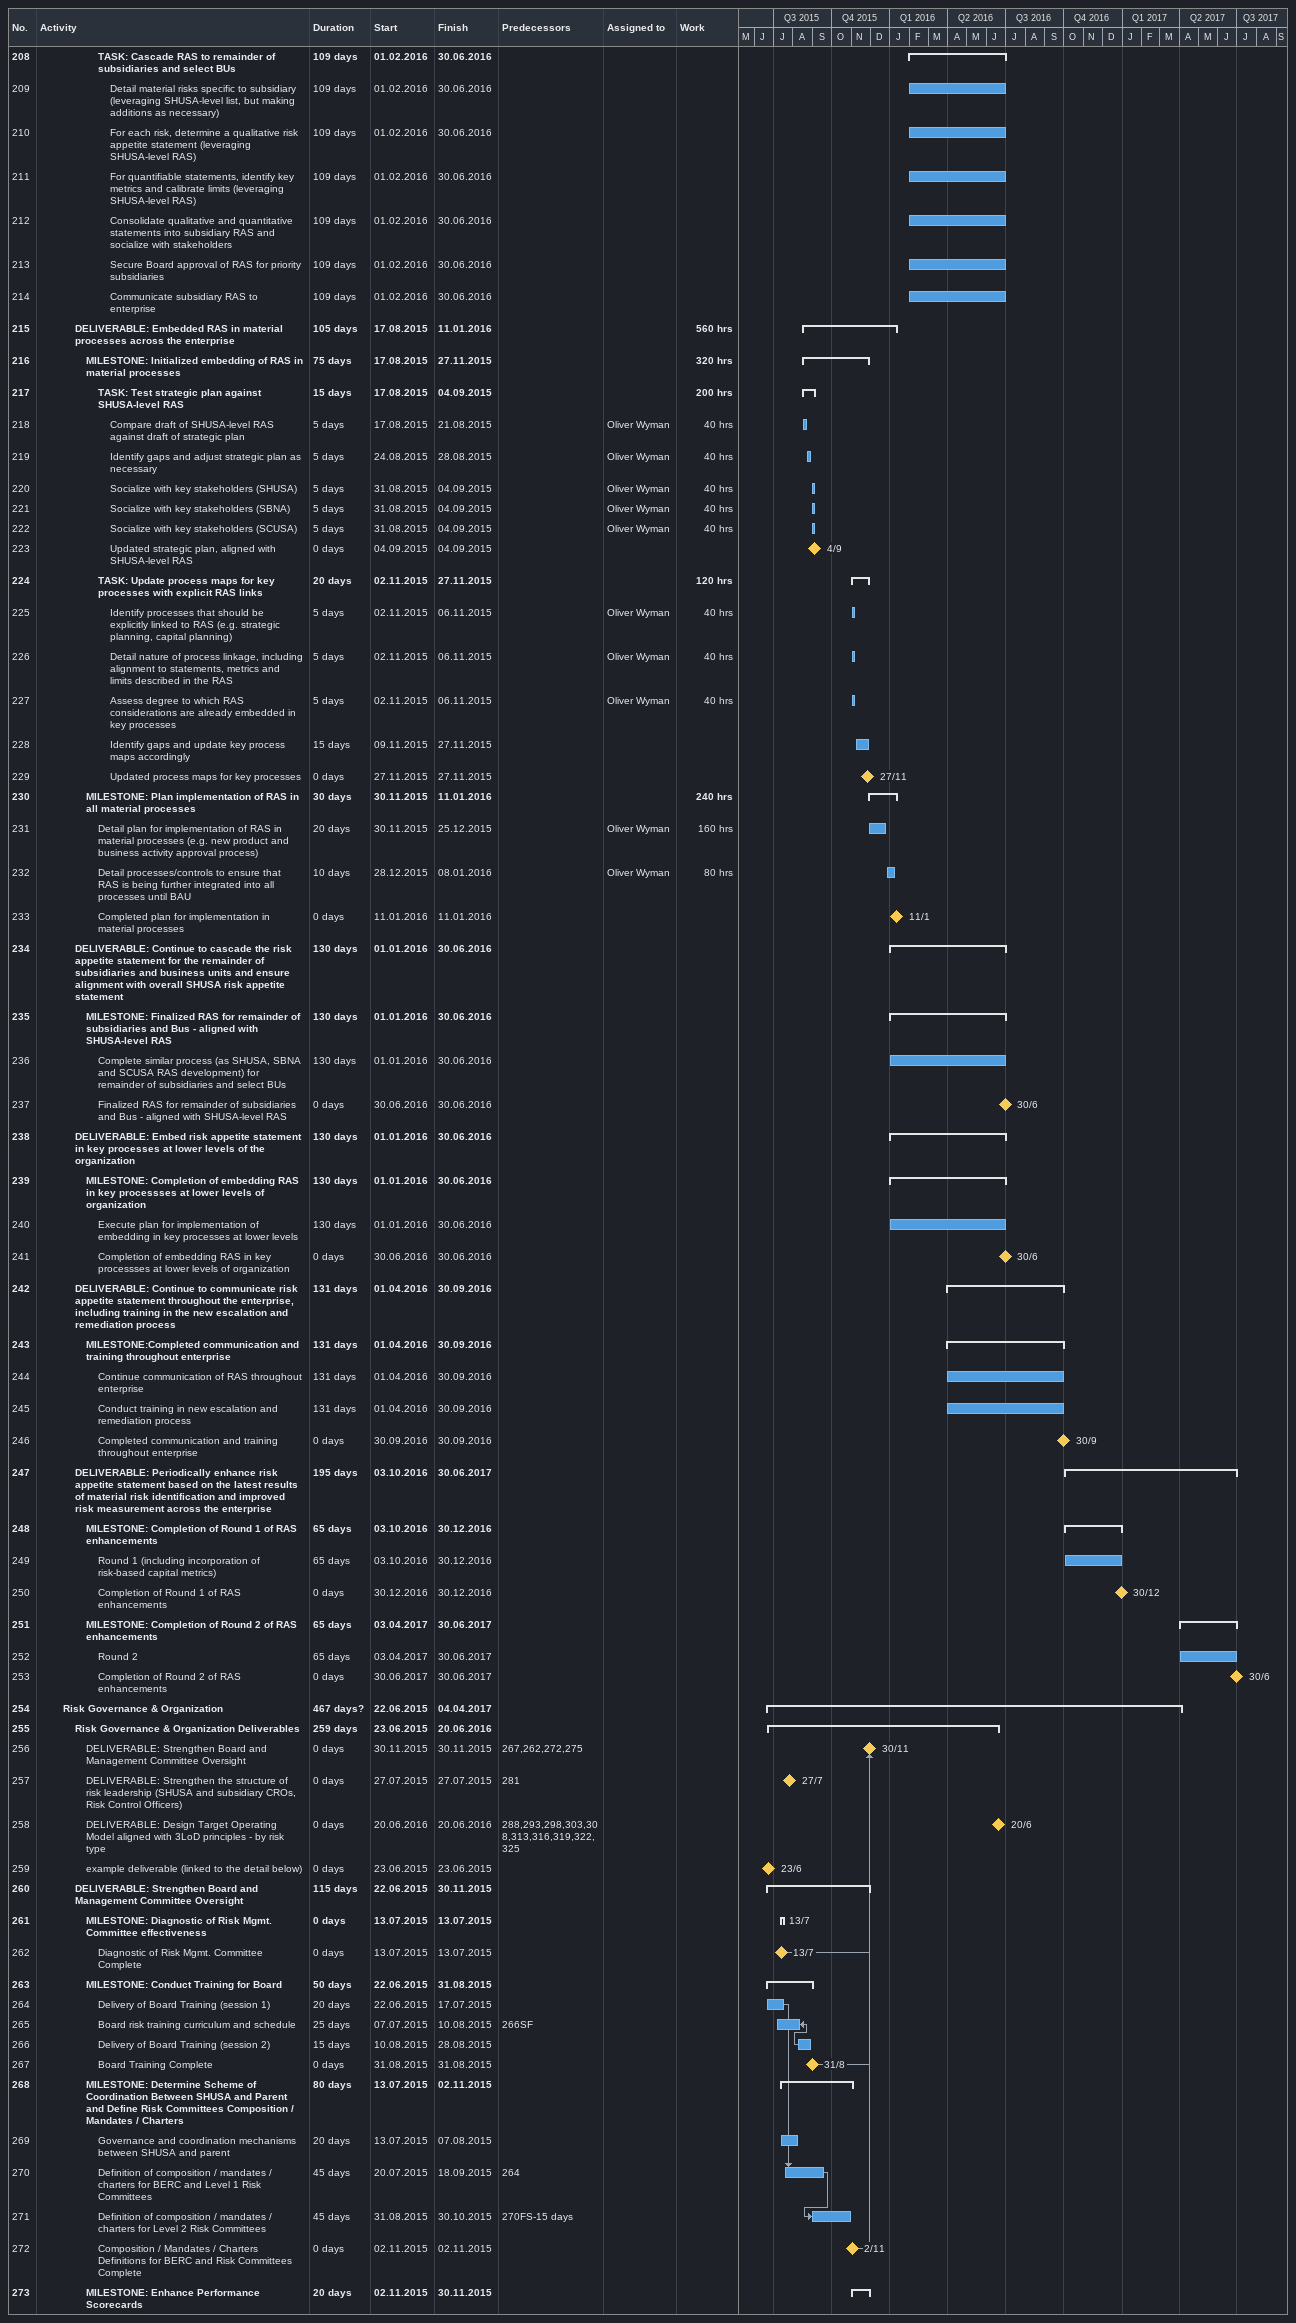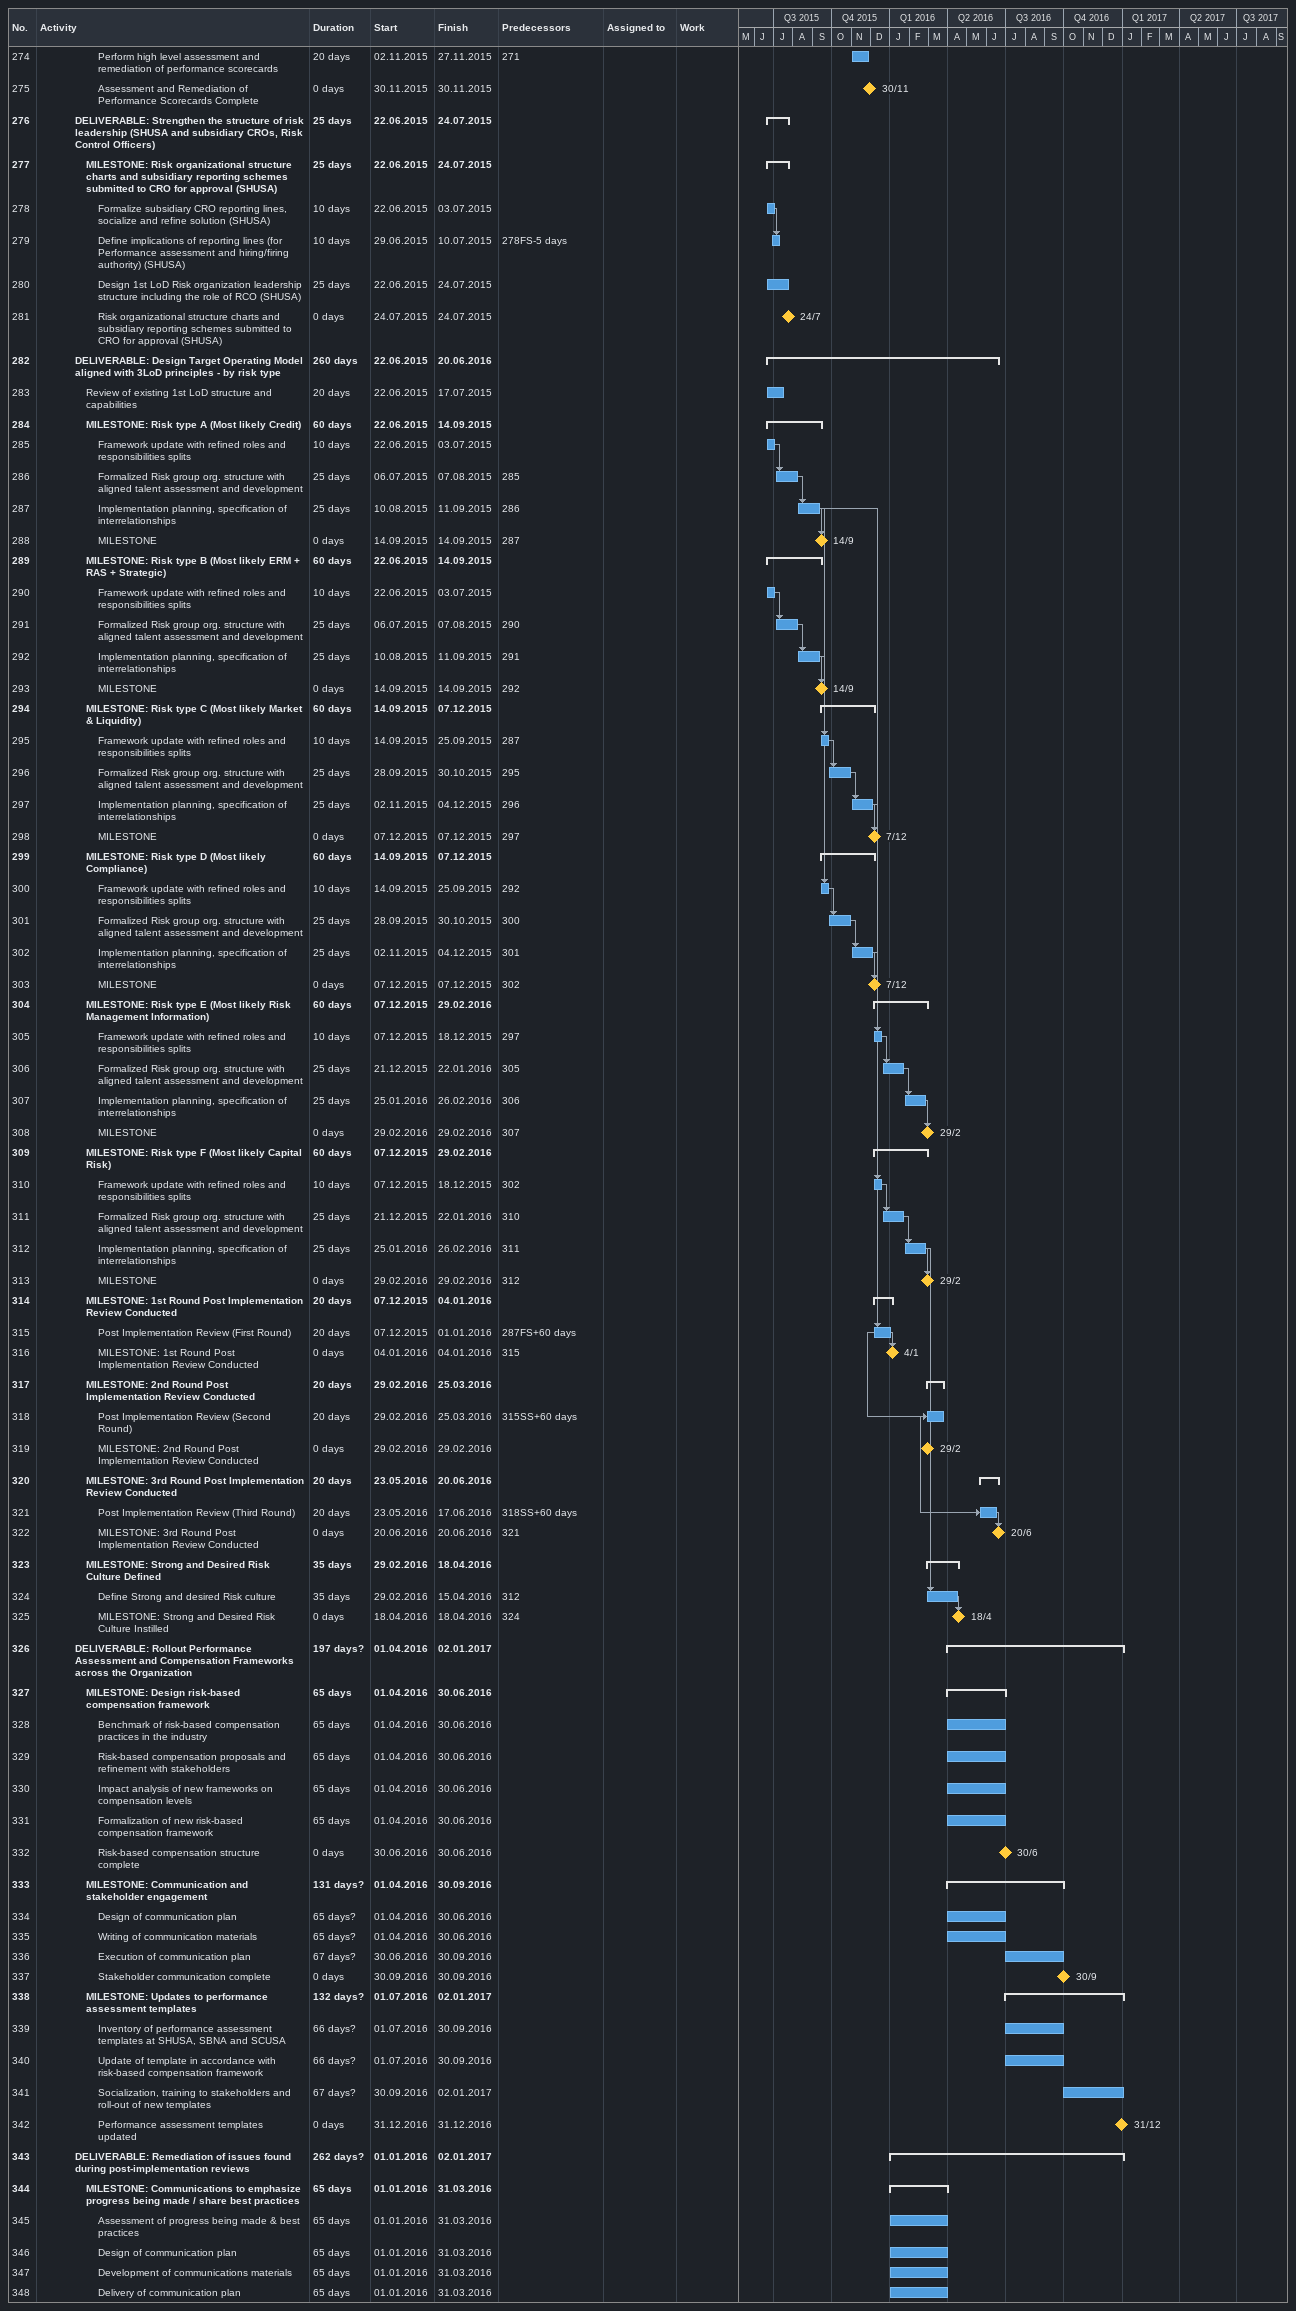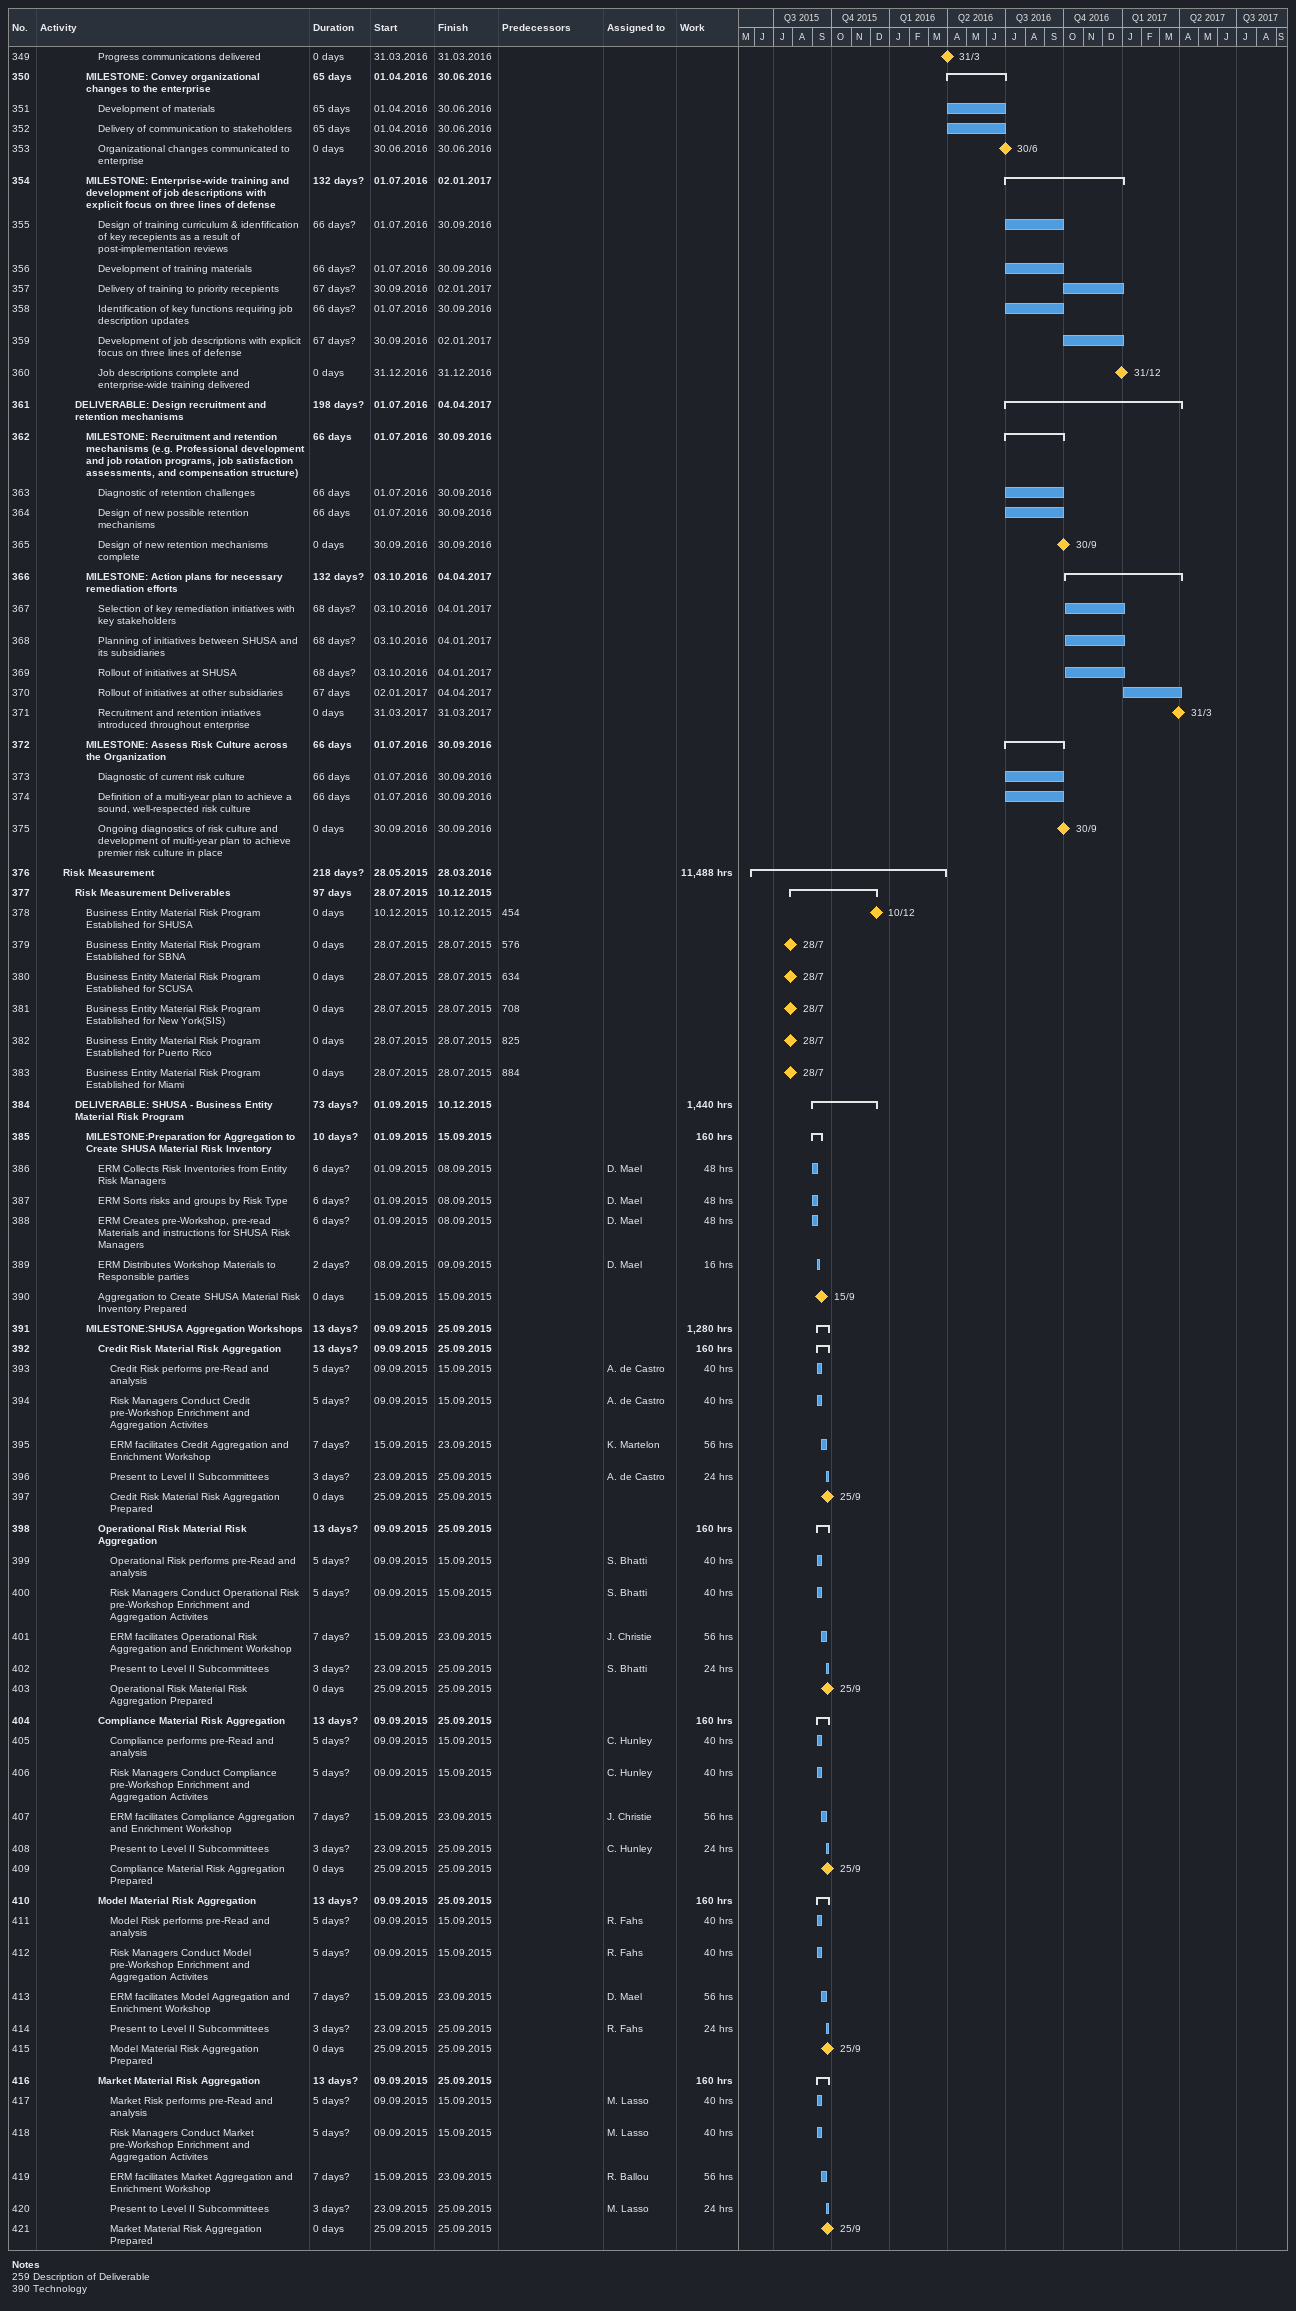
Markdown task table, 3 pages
| ID | Level | Task | Duration | Start | Finish | Predecessors | Resources | Work (h) |
|---|---|---|---|---|---|---|---|---|
| 208 | 6 | **TASK: Cascade RAS to remainder of subsidiaries and select BUs** | 109d | 2016-02-01 | 2016-06-30 |  |  |  |
| 209 | 7 | Detail material risks specific to subsidiary (leveraging SHUSA-level list, but making additions as necessary) | 109d | 2016-02-01 | 2016-06-30 |  |  |  |
| 210 | 7 | For each risk, determine a qualitative risk appetite statement (leveraging SHUSA-level RAS) | 109d | 2016-02-01 | 2016-06-30 |  |  |  |
| 211 | 7 | For quantifiable statements, identify key metrics and calibrate limits (leveraging SHUSA-level RAS) | 109d | 2016-02-01 | 2016-06-30 |  |  |  |
| 212 | 7 | Consolidate qualitative and quantitative statements into subsidiary RAS and socialize with stakeholders | 109d | 2016-02-01 | 2016-06-30 |  |  |  |
| 213 | 7 | Secure Board approval of RAS for priority subsidiaries | 109d | 2016-02-01 | 2016-06-30 |  |  |  |
| 214 | 7 | Communicate subsidiary RAS to enterprise | 109d | 2016-02-01 | 2016-06-30 |  |  |  |
| 215 | 4 | **DELIVERABLE: Embedded RAS in material processes across the enterprise** | 105d | 2015-08-17 | 2016-01-11 |  |  | 560 |
| 216 | 5 | **MILESTONE: Initialized embedding of RAS in material processes** | 75d | 2015-08-17 | 2015-11-27 |  |  | 320 |
| 217 | 6 | **TASK: Test strategic plan against SHUSA-level RAS** | 15d | 2015-08-17 | 2015-09-04 |  |  | 200 |
| 218 | 7 | Compare draft of SHUSA-level RAS against draft of strategic plan | 5d | 2015-08-17 | 2015-08-21 |  | Oliver Wyman | 40 |
| 219 | 7 | Identify gaps and adjust strategic plan as necessary | 5d | 2015-08-24 | 2015-08-28 |  | Oliver Wyman | 40 |
| 220 | 7 | Socialize with key stakeholders (SHUSA) | 5d | 2015-08-31 | 2015-09-04 |  | Oliver Wyman | 40 |
| 221 | 7 | Socialize with key stakeholders (SBNA) | 5d | 2015-08-31 | 2015-09-04 |  | Oliver Wyman | 40 |
| 222 | 7 | Socialize with key stakeholders (SCUSA) | 5d | 2015-08-31 | 2015-09-04 |  | Oliver Wyman | 40 |
| 223 | 7 | Updated strategic plan, aligned with SHUSA-level RAS | 0d | 2015-09-04 | 2015-09-04 |  |  |  |
| 224 | 6 | **TASK: Update process maps for key processes with explicit RAS links** | 20d | 2015-11-02 | 2015-11-27 |  |  | 120 |
| 225 | 7 | Identify processes that should be explicitly linked to RAS (e.g. strategic planning, capital planning) | 5d | 2015-11-02 | 2015-11-06 |  | Oliver Wyman | 40 |
| 226 | 7 | Detail nature of process linkage, including alignment to statements, metrics and limits described in the RAS | 5d | 2015-11-02 | 2015-11-06 |  | Oliver Wyman | 40 |
| 227 | 7 | Assess degree to which RAS considerations are already embedded in key processes | 5d | 2015-11-02 | 2015-11-06 |  | Oliver Wyman | 40 |
| 228 | 7 | Identify gaps and update key process maps accordingly | 15d | 2015-11-09 | 2015-11-27 |  |  |  |
| 229 | 7 | Updated process maps for key processes | 0d | 2015-11-27 | 2015-11-27 |  |  |  |
| 230 | 5 | **MILESTONE: Plan implementation of RAS in all material processes** | 30d | 2015-11-30 | 2016-01-11 |  |  | 240 |
| 231 | 6 | Detail plan for implementation of RAS in material processes (e.g. new product and business activity approval process) | 20d | 2015-11-30 | 2015-12-25 |  | Oliver Wyman | 160 |
| 232 | 6 | Detail processes/controls to ensure that RAS is being further integrated into all processes until BAU | 10d | 2015-12-28 | 2016-01-08 |  | Oliver Wyman | 80 |
| 233 | 6 | Completed plan for implementation in material processes | 0d | 2016-01-11 | 2016-01-11 |  |  |  |
| 234 | 4 | **DELIVERABLE: Continue to cascade the risk appetite statement for the remainder of subsidiaries and business units and ensure alignment with overall SHUSA risk appetite statement** | 130d | 2016-01-01 | 2016-06-30 |  |  |  |
| 235 | 5 | **MILESTONE: Finalized RAS for remainder of subsidiaries and Bus - aligned with SHUSA-level RAS** | 130d | 2016-01-01 | 2016-06-30 |  |  |  |
| 236 | 6 | Complete similar process (as SHUSA, SBNA and SCUSA RAS development) for remainder of subsidiaries and select BUs | 130d | 2016-01-01 | 2016-06-30 |  |  |  |
| 237 | 6 | Finalized RAS for remainder of subsidiaries and Bus - aligned with SHUSA-level RAS | 0d | 2016-06-30 | 2016-06-30 |  |  |  |
| 238 | 4 | **DELIVERABLE: Embed risk appetite statement in key processes at lower levels of the organization** | 130d | 2016-01-01 | 2016-06-30 |  |  |  |
| 239 | 5 | **MILESTONE: Completion of embedding RAS in key processses at lower levels of organization** | 130d | 2016-01-01 | 2016-06-30 |  |  |  |
| 240 | 6 | Execute plan for implementation of embedding in key processes at lower levels | 130d | 2016-01-01 | 2016-06-30 |  |  |  |
| 241 | 6 | Completion of embedding RAS in key processses at lower levels of organization | 0d | 2016-06-30 | 2016-06-30 |  |  |  |
| 242 | 4 | **DELIVERABLE: Continue to communicate risk appetite statement throughout the enterprise, including training in the new escalation and remediation process** | 131d | 2016-04-01 | 2016-09-30 |  |  |  |
| 243 | 5 | **MILESTONE:Completed communication and training throughout enterprise** | 131d | 2016-04-01 | 2016-09-30 |  |  |  |
| 244 | 6 | Continue communication of RAS throughout enterprise | 131d | 2016-04-01 | 2016-09-30 |  |  |  |
| 245 | 6 | Conduct training in new escalation and remediation process | 131d | 2016-04-01 | 2016-09-30 |  |  |  |
| 246 | 6 | Completed communication and training throughout enterprise | 0d | 2016-09-30 | 2016-09-30 |  |  |  |
| 247 | 4 | **DELIVERABLE: Periodically enhance risk appetite statement based on the latest results of material risk identification and improved risk measurement across the enterprise** | 195d | 2016-10-03 | 2017-06-30 |  |  |  |
| 248 | 5 | **MILESTONE: Completion of Round 1 of RAS enhancements** | 65d | 2016-10-03 | 2016-12-30 |  |  |  |
| 249 | 6 | Round 1 (including incorporation of risk-based capital metrics) | 65d | 2016-10-03 | 2016-12-30 |  |  |  |
| 250 | 6 | Completion of Round 1 of RAS enhancements | 0d | 2016-12-30 | 2016-12-30 |  |  |  |
| 251 | 5 | **MILESTONE: Completion of Round 2 of RAS enhancements** | 65d | 2017-04-03 | 2017-06-30 |  |  |  |
| 252 | 6 | Round 2 | 65d | 2017-04-03 | 2017-06-30 |  |  |  |
| 253 | 6 | Completion of Round 2 of RAS enhancements | 0d | 2017-06-30 | 2017-06-30 |  |  |  |
| 254 | 3 | **Risk Governance & Organization** | 467d? | 2015-06-22 | 2017-04-04 |  |  |  |
| 255 | 4 | **Risk Governance & Organization Deliverables** | 259d | 2015-06-23 | 2016-06-20 |  |  |  |
| 256 | 5 | DELIVERABLE: Strengthen Board and Management Committee Oversight | 0d | 2015-11-30 | 2015-11-30 | 267, 262, 272, 275 |  |  |
| 257 | 5 | DELIVERABLE: Strengthen the structure of risk leadership (SHUSA and subsidiary CROs, Risk Control Officers) | 0d | 2015-07-27 | 2015-07-27 | 281 |  |  |
| 258 | 5 | DELIVERABLE: Design Target Operating Model aligned with 3LoD principles - by risk type | 0d | 2016-06-20 | 2016-06-20 | 288, 293, 298, 303, 308, 313, 316, 319, 322, 325 |  |  |
| 259 | 5 | example deliverable (linked to the detail below) | 0d | 2015-06-23 | 2015-06-23 |  |  |  |
| 260 | 4 | **DELIVERABLE: Strengthen Board and Management Committee Oversight** | 115d | 2015-06-22 | 2015-11-30 |  |  |  |
| 261 | 5 | **MILESTONE: Diagnostic of Risk Mgmt. Committee effectiveness** | 0d | 2015-07-13 | 2015-07-13 |  |  |  |
| 262 | 6 | Diagnostic of Risk Mgmt. Committee Complete | 0d | 2015-07-13 | 2015-07-13 |  |  |  |
| 263 | 5 | **MILESTONE: Conduct Training for Board** | 50d | 2015-06-22 | 2015-08-31 |  |  |  |
| 264 | 6 | Delivery of Board Training (session 1) | 20d | 2015-06-22 | 2015-07-17 |  |  |  |
| 265 | 6 | Board risk training curriculum and schedule | 25d | 2015-07-07 | 2015-08-10 | 266SF |  |  |
| 266 | 6 | Delivery of Board Training (session 2) | 15d | 2015-08-10 | 2015-08-28 |  |  |  |
| 267 | 6 | Board Training Complete | 0d | 2015-08-31 | 2015-08-31 |  |  |  |
| 268 | 5 | **MILESTONE: Determine Scheme of Coordination Between SHUSA and Parent and Define Risk Committees Composition / Mandates / Charters** | 80d | 2015-07-13 | 2015-11-02 |  |  |  |
| 269 | 6 | Governance and coordination mechanisms between SHUSA and parent | 20d | 2015-07-13 | 2015-08-07 |  |  |  |
| 270 | 6 | Definition of composition / mandates / charters for BERC and Level 1 Risk Committees | 45d | 2015-07-20 | 2015-09-18 | 264 |  |  |
| 271 | 6 | Definition of composition / mandates / charters for Level 2 Risk Committees | 45d | 2015-08-31 | 2015-10-30 | 270FS-15d |  |  |
| 272 | 6 | Composition / Mandates / Charters Definitions for BERC and Risk Committees Complete | 0d | 2015-11-02 | 2015-11-02 |  |  |  |
| 273 | 5 | **MILESTONE: Enhance Performance Scorecards** | 20d | 2015-11-02 | 2015-11-30 |  |  |  |
| 274 | 6 | Perform high level assessment and remediation of performance scorecards | 20d | 2015-11-02 | 2015-11-27 | 271 |  |  |
| 275 | 6 | Assessment and Remediation of Performance Scorecards Complete | 0d | 2015-11-30 | 2015-11-30 |  |  |  |
| 276 | 4 | **DELIVERABLE: Strengthen the structure of risk leadership (SHUSA and subsidiary CROs, Risk Control Officers)** | 25d | 2015-06-22 | 2015-07-24 |  |  |  |
| 277 | 5 | **MILESTONE: Risk organizational structure charts and subsidiary reporting schemes submitted to CRO for approval (SHUSA)** | 25d | 2015-06-22 | 2015-07-24 |  |  |  |
| 278 | 6 | Formalize subsidiary CRO reporting lines, socialize and refine solution (SHUSA) | 10d | 2015-06-22 | 2015-07-03 |  |  |  |
| 279 | 6 | Define implications of reporting lines (for Performance assessment and hiring/firing authority) (SHUSA) | 10d | 2015-06-29 | 2015-07-10 | 278FS-5d |  |  |
| 280 | 6 | Design 1st LoD Risk organization leadership structure including the role of RCO (SHUSA) | 25d | 2015-06-22 | 2015-07-24 |  |  |  |
| 281 | 6 | Risk organizational structure charts and subsidiary reporting schemes submitted to CRO for approval (SHUSA) | 0d | 2015-07-24 | 2015-07-24 |  |  |  |
| 282 | 4 | **DELIVERABLE: Design Target Operating Model aligned with 3LoD principles - by risk type** | 260d | 2015-06-22 | 2016-06-20 |  |  |  |
| 283 | 5 | Review of existing 1st LoD structure and capabilities | 20d | 2015-06-22 | 2015-07-17 |  |  |  |
| 284 | 5 | **MILESTONE: Risk type A (Most likely Credit)** | 60d | 2015-06-22 | 2015-09-14 |  |  |  |
| 285 | 6 | Framework update with refined roles and responsibilities splits | 10d | 2015-06-22 | 2015-07-03 |  |  |  |
| 286 | 6 | Formalized Risk group org. structure with aligned talent assessment and development | 25d | 2015-07-06 | 2015-08-07 | 285 |  |  |
| 287 | 6 | Implementation planning, specification of interrelationships | 25d | 2015-08-10 | 2015-09-11 | 286 |  |  |
| 288 | 6 | MILESTONE | 0d | 2015-09-14 | 2015-09-14 | 287 |  |  |
| 289 | 5 | **MILESTONE: Risk type B (Most likely ERM + RAS + Strategic)** | 60d | 2015-06-22 | 2015-09-14 |  |  |  |
| 290 | 6 | Framework update with refined roles and responsibilities splits | 10d | 2015-06-22 | 2015-07-03 |  |  |  |
| 291 | 6 | Formalized Risk group org. structure with aligned talent assessment and development | 25d | 2015-07-06 | 2015-08-07 | 290 |  |  |
| 292 | 6 | Implementation planning, specification of interrelationships | 25d | 2015-08-10 | 2015-09-11 | 291 |  |  |
| 293 | 6 | MILESTONE | 0d | 2015-09-14 | 2015-09-14 | 292 |  |  |
| 294 | 5 | **MILESTONE: Risk type C (Most likely Market & Liquidity)** | 60d | 2015-09-14 | 2015-12-07 |  |  |  |
| 295 | 6 | Framework update with refined roles and responsibilities splits | 10d | 2015-09-14 | 2015-09-25 | 287 |  |  |
| 296 | 6 | Formalized Risk group org. structure with aligned talent assessment and development | 25d | 2015-09-28 | 2015-10-30 | 295 |  |  |
| 297 | 6 | Implementation planning, specification of interrelationships | 25d | 2015-11-02 | 2015-12-04 | 296 |  |  |
| 298 | 6 | MILESTONE | 0d | 2015-12-07 | 2015-12-07 | 297 |  |  |
| 299 | 5 | **MILESTONE: Risk type D (Most likely Compliance)** | 60d | 2015-09-14 | 2015-12-07 |  |  |  |
| 300 | 6 | Framework update with refined roles and responsibilities splits | 10d | 2015-09-14 | 2015-09-25 | 292 |  |  |
| 301 | 6 | Formalized Risk group org. structure with aligned talent assessment and development | 25d | 2015-09-28 | 2015-10-30 | 300 |  |  |
| 302 | 6 | Implementation planning, specification of interrelationships | 25d | 2015-11-02 | 2015-12-04 | 301 |  |  |
| 303 | 6 | MILESTONE | 0d | 2015-12-07 | 2015-12-07 | 302 |  |  |
| 304 | 5 | **MILESTONE: Risk type E (Most likely Risk Management Information)** | 60d | 2015-12-07 | 2016-02-29 |  |  |  |
| 305 | 6 | Framework update with refined roles and responsibilities splits | 10d | 2015-12-07 | 2015-12-18 | 297 |  |  |
| 306 | 6 | Formalized Risk group org. structure with aligned talent assessment and development | 25d | 2015-12-21 | 2016-01-22 | 305 |  |  |
| 307 | 6 | Implementation planning, specification of interrelationships | 25d | 2016-01-25 | 2016-02-26 | 306 |  |  |
| 308 | 6 | MILESTONE | 0d | 2016-02-29 | 2016-02-29 | 307 |  |  |
| 309 | 5 | **MILESTONE: Risk type F (Most likely Capital Risk)** | 60d | 2015-12-07 | 2016-02-29 |  |  |  |
| 310 | 6 | Framework update with refined roles and responsibilities splits | 10d | 2015-12-07 | 2015-12-18 | 302 |  |  |
| 311 | 6 | Formalized Risk group org. structure with aligned talent assessment and development | 25d | 2015-12-21 | 2016-01-22 | 310 |  |  |
| 312 | 6 | Implementation planning, specification of interrelationships | 25d | 2016-01-25 | 2016-02-26 | 311 |  |  |
| 313 | 6 | MILESTONE | 0d | 2016-02-29 | 2016-02-29 | 312 |  |  |
| 314 | 5 | **MILESTONE: 1st Round Post Implementation Review Conducted** | 20d | 2015-12-07 | 2016-01-04 |  |  |  |
| 315 | 6 | Post Implementation Review (First Round) | 20d | 2015-12-07 | 2016-01-01 | 287FS+60d |  |  |
| 316 | 6 | MILESTONE: 1st Round Post Implementation Review Conducted | 0d | 2016-01-04 | 2016-01-04 | 315 |  |  |
| 317 | 5 | **MILESTONE: 2nd Round Post Implementation Review Conducted** | 20d | 2016-02-29 | 2016-03-25 |  |  |  |
| 318 | 6 | Post Implementation Review (Second Round) | 20d | 2016-02-29 | 2016-03-25 | 315SS+60d |  |  |
| 319 | 6 | MILESTONE: 2nd Round Post Implementation Review Conducted | 0d | 2016-02-29 | 2016-02-29 |  |  |  |
| 320 | 5 | **MILESTONE: 3rd Round Post Implementation Review Conducted** | 20d | 2016-05-23 | 2016-06-20 |  |  |  |
| 321 | 6 | Post Implementation Review (Third Round) | 20d | 2016-05-23 | 2016-06-17 | 318SS+60d |  |  |
| 322 | 6 | MILESTONE: 3rd Round Post Implementation Review Conducted | 0d | 2016-06-20 | 2016-06-20 | 321 |  |  |
| 323 | 5 | **MILESTONE: Strong and Desired Risk Culture Defined** | 35d | 2016-02-29 | 2016-04-18 |  |  |  |
| 324 | 6 | Define Strong and desired Risk culture | 35d | 2016-02-29 | 2016-04-15 | 312 |  |  |
| 325 | 6 | MILESTONE: Strong and Desired Risk Culture Instilled | 0d | 2016-04-18 | 2016-04-18 | 324 |  |  |
| 326 | 4 | **DELIVERABLE: Rollout Performance Assessment and Compensation Frameworks across the Organization** | 197d? | 2016-04-01 | 2017-01-02 |  |  |  |
| 327 | 5 | **MILESTONE: Design risk-based compensation framework** | 65d | 2016-04-01 | 2016-06-30 |  |  |  |
| 328 | 6 | Benchmark of risk-based compensation practices in the industry | 65d | 2016-04-01 | 2016-06-30 |  |  |  |
| 329 | 6 | Risk-based compensation proposals and refinement with stakeholders | 65d | 2016-04-01 | 2016-06-30 |  |  |  |
| 330 | 6 | Impact analysis of new frameworks on compensation levels | 65d | 2016-04-01 | 2016-06-30 |  |  |  |
| 331 | 6 | Formalization of new risk-based compensation framework | 65d | 2016-04-01 | 2016-06-30 |  |  |  |
| 332 | 6 | Risk-based compensation structure complete | 0d | 2016-06-30 | 2016-06-30 |  |  |  |
| 333 | 5 | **MILESTONE: Communication and stakeholder engagement** | 131d? | 2016-04-01 | 2016-09-30 |  |  |  |
| 334 | 6 | Design of communication plan | 65d? | 2016-04-01 | 2016-06-30 |  |  |  |
| 335 | 6 | Writing of communication materials | 65d? | 2016-04-01 | 2016-06-30 |  |  |  |
| 336 | 6 | Execution of communication plan | 67d? | 2016-06-30 | 2016-09-30 |  |  |  |
| 337 | 6 | Stakeholder communication complete | 0d | 2016-09-30 | 2016-09-30 |  |  |  |
| 338 | 5 | **MILESTONE: Updates to performance assessment templates** | 132d? | 2016-07-01 | 2017-01-02 |  |  |  |
| 339 | 6 | Inventory of performance assessment templates at SHUSA, SBNA and SCUSA | 66d? | 2016-07-01 | 2016-09-30 |  |  |  |
| 340 | 6 | Update of template in accordance with risk-based compensation framework | 66d? | 2016-07-01 | 2016-09-30 |  |  |  |
| 341 | 6 | Socialization, training to stakeholders and roll-out of new templates | 67d? | 2016-09-30 | 2017-01-02 |  |  |  |
| 342 | 6 | Performance assessment templates updated | 0d | 2016-12-31 | 2016-12-31 |  |  |  |
| 343 | 4 | **DELIVERABLE: Remediation of issues found during post-implementation reviews** | 262d? | 2016-01-01 | 2017-01-02 |  |  |  |
| 344 | 5 | **MILESTONE: Communications to emphasize progress being made / share best practices** | 65d | 2016-01-01 | 2016-03-31 |  |  |  |
| 345 | 6 | Assessment of progress being made & best practices | 65d | 2016-01-01 | 2016-03-31 |  |  |  |
| 346 | 6 | Design of communication plan | 65d | 2016-01-01 | 2016-03-31 |  |  |  |
| 347 | 6 | Development of communications materials | 65d | 2016-01-01 | 2016-03-31 |  |  |  |
| 348 | 6 | Delivery of communication plan | 65d | 2016-01-01 | 2016-03-31 |  |  |  |
| 349 | 6 | Progress communications delivered | 0d | 2016-03-31 | 2016-03-31 |  |  |  |
| 350 | 5 | **MILESTONE: Convey organizational changes to the enterprise** | 65d | 2016-04-01 | 2016-06-30 |  |  |  |
| 351 | 6 | Development of materials | 65d | 2016-04-01 | 2016-06-30 |  |  |  |
| 352 | 6 | Delivery of communication to stakeholders | 65d | 2016-04-01 | 2016-06-30 |  |  |  |
| 353 | 6 | Organizational changes communicated to enterprise | 0d | 2016-06-30 | 2016-06-30 |  |  |  |
| 354 | 5 | **MILESTONE: Enterprise-wide training and development of job descriptions with explicit focus on three lines of defense** | 132d? | 2016-07-01 | 2017-01-02 |  |  |  |
| 355 | 6 | Design of training curriculum & idenfification of key recepients as a result of post-implementation reviews | 66d? | 2016-07-01 | 2016-09-30 |  |  |  |
| 356 | 6 | Development of training materials | 66d? | 2016-07-01 | 2016-09-30 |  |  |  |
| 357 | 6 | Delivery of training to priority recepients | 67d? | 2016-09-30 | 2017-01-02 |  |  |  |
| 358 | 6 | Identification of key functions requiring job description updates | 66d? | 2016-07-01 | 2016-09-30 |  |  |  |
| 359 | 6 | Development of job descriptions with explicit focus on three lines of defense | 67d? | 2016-09-30 | 2017-01-02 |  |  |  |
| 360 | 6 | Job descriptions complete and enterprise-wide training delivered | 0d | 2016-12-31 | 2016-12-31 |  |  |  |
| 361 | 4 | **DELIVERABLE: Design recruitment and retention mechanisms** | 198d? | 2016-07-01 | 2017-04-04 |  |  |  |
| 362 | 5 | **MILESTONE: Recruitment and retention mechanisms (e.g. Professional development and job rotation programs, job satisfaction assessments, and compensation structure)** | 66d | 2016-07-01 | 2016-09-30 |  |  |  |
| 363 | 6 | Diagnostic of retention challenges | 66d | 2016-07-01 | 2016-09-30 |  |  |  |
| 364 | 6 | Design of new possible retention mechanisms | 66d | 2016-07-01 | 2016-09-30 |  |  |  |
| 365 | 6 | Design of new retention mechanisms complete | 0d | 2016-09-30 | 2016-09-30 |  |  |  |
| 366 | 5 | **MILESTONE: Action plans for necessary remediation efforts** | 132d? | 2016-10-03 | 2017-04-04 |  |  |  |
| 367 | 6 | Selection of key remediation initiatives with key stakeholders | 68d? | 2016-10-03 | 2017-01-04 |  |  |  |
| 368 | 6 | Planning of initiatives between SHUSA and its subsidiaries | 68d? | 2016-10-03 | 2017-01-04 |  |  |  |
| 369 | 6 | Rollout of initiatives at SHUSA | 68d? | 2016-10-03 | 2017-01-04 |  |  |  |
| 370 | 6 | Rollout of initiatives at other subsidiaries | 67d | 2017-01-02 | 2017-04-04 |  |  |  |
| 371 | 6 | Recruitment and retention intiatives introduced throughout enterprise | 0d | 2017-03-31 | 2017-03-31 |  |  |  |
| 372 | 5 | **MILESTONE: Assess Risk Culture across the Organization** | 66d | 2016-07-01 | 2016-09-30 |  |  |  |
| 373 | 6 | Diagnostic of current risk culture | 66d | 2016-07-01 | 2016-09-30 |  |  |  |
| 374 | 6 | Definition of a multi-year plan to achieve a sound, well-respected risk culture | 66d | 2016-07-01 | 2016-09-30 |  |  |  |
| 375 | 6 | Ongoing diagnostics of risk culture and development of multi-year plan to achieve premier risk culture in place | 0d | 2016-09-30 | 2016-09-30 |  |  |  |
| 376 | 3 | **Risk Measurement** | 218d? | 2015-05-28 | 2016-03-28 |  |  | 11488 |
| 377 | 4 | **Risk Measurement Deliverables** | 97d | 2015-07-28 | 2015-12-10 |  |  |  |
| 378 | 5 | Business Entity Material Risk Program Established for SHUSA | 0d | 2015-12-10 | 2015-12-10 | 454 |  |  |
| 379 | 5 | Business Entity Material Risk Program Established for SBNA | 0d | 2015-07-28 | 2015-07-28 | 576 |  |  |
| 380 | 5 | Business Entity Material Risk Program Established for SCUSA | 0d | 2015-07-28 | 2015-07-28 | 634 |  |  |
| 381 | 5 | Business Entity Material Risk Program Established for New York(SIS) | 0d | 2015-07-28 | 2015-07-28 | 708 |  |  |
| 382 | 5 | Business Entity Material Risk Program Established for Puerto Rico | 0d | 2015-07-28 | 2015-07-28 | 825 |  |  |
| 383 | 5 | Business Entity Material Risk Program Established for Miami | 0d | 2015-07-28 | 2015-07-28 | 884 |  |  |
| 384 | 4 | **DELIVERABLE: SHUSA - Business Entity Material Risk Program** | 73d? | 2015-09-01 | 2015-12-10 |  |  | 1440 |
| 385 | 5 | **MILESTONE:Preparation for Aggregation to Create SHUSA Material Risk Inventory** | 10d? | 2015-09-01 | 2015-09-15 |  |  | 160 |
| 386 | 6 | ERM Collects Risk Inventories from Entity Risk Managers | 6d? | 2015-09-01 | 2015-09-08 |  | D. Mael | 48 |
| 387 | 6 | ERM Sorts risks and groups by Risk Type | 6d? | 2015-09-01 | 2015-09-08 |  | D. Mael | 48 |
| 388 | 6 | ERM Creates pre-Workshop, pre-read Materials and instructions for SHUSA Risk Managers | 6d? | 2015-09-01 | 2015-09-08 |  | D. Mael | 48 |
| 389 | 6 | ERM Distributes Workshop Materials to Responsible parties | 2d? | 2015-09-08 | 2015-09-09 |  | D. Mael | 16 |
| 390 | 6 | Aggregation to Create SHUSA Material Risk Inventory Prepared | 0d | 2015-09-15 | 2015-09-15 |  |  |  |
| 391 | 5 | **MILESTONE:SHUSA Aggregation Workshops** | 13d? | 2015-09-09 | 2015-09-25 |  |  | 1280 |
| 392 | 6 | **Credit Risk Material Risk Aggregation** | 13d? | 2015-09-09 | 2015-09-25 |  |  | 160 |
| 393 | 7 | Credit Risk performs pre-Read and analysis | 5d? | 2015-09-09 | 2015-09-15 |  | A. de Castro | 40 |
| 394 | 7 | Risk Managers Conduct Credit pre-Workshop Enrichment and Aggregation Activites | 5d? | 2015-09-09 | 2015-09-15 |  | A. de Castro | 40 |
| 395 | 7 | ERM facilitates Credit Aggregation and Enrichment Workshop | 7d? | 2015-09-15 | 2015-09-23 |  | K. Martelon | 56 |
| 396 | 7 | Present to Level II Subcommittees | 3d? | 2015-09-23 | 2015-09-25 |  | A. de Castro | 24 |
| 397 | 7 | Credit Risk Material Risk Aggregation Prepared | 0d | 2015-09-25 | 2015-09-25 |  |  |  |
| 398 | 6 | **Operational Risk Material Risk Aggregation** | 13d? | 2015-09-09 | 2015-09-25 |  |  | 160 |
| 399 | 7 | Operational Risk performs pre-Read and analysis | 5d? | 2015-09-09 | 2015-09-15 |  | S. Bhatti | 40 |
| 400 | 7 | Risk Managers Conduct Operational Risk pre-Workshop Enrichment and Aggregation Activites | 5d? | 2015-09-09 | 2015-09-15 |  | S. Bhatti | 40 |
| 401 | 7 | ERM facilitates Operational Risk Aggregation and Enrichment Workshop | 7d? | 2015-09-15 | 2015-09-23 |  | J. Christie | 56 |
| 402 | 7 | Present to Level II Subcommittees | 3d? | 2015-09-23 | 2015-09-25 |  | S. Bhatti | 24 |
| 403 | 7 | Operational Risk Material Risk Aggregation Prepared | 0d | 2015-09-25 | 2015-09-25 |  |  |  |
| 404 | 6 | **Compliance Material Risk Aggregation** | 13d? | 2015-09-09 | 2015-09-25 |  |  | 160 |
| 405 | 7 | Compliance performs pre-Read and analysis | 5d? | 2015-09-09 | 2015-09-15 |  | C. Hunley | 40 |
| 406 | 7 | Risk Managers Conduct Compliance pre-Workshop Enrichment and Aggregation Activites | 5d? | 2015-09-09 | 2015-09-15 |  | C. Hunley | 40 |
| 407 | 7 | ERM facilitates Compliance Aggregation and Enrichment Workshop | 7d? | 2015-09-15 | 2015-09-23 |  | J. Christie | 56 |
| 408 | 7 | Present to Level II Subcommittees | 3d? | 2015-09-23 | 2015-09-25 |  | C. Hunley | 24 |
| 409 | 7 | Compliance Material Risk Aggregation Prepared | 0d | 2015-09-25 | 2015-09-25 |  |  |  |
| 410 | 6 | **Model Material Risk Aggregation** | 13d? | 2015-09-09 | 2015-09-25 |  |  | 160 |
| 411 | 7 | Model Risk performs pre-Read and analysis | 5d? | 2015-09-09 | 2015-09-15 |  | R. Fahs | 40 |
| 412 | 7 | Risk Managers Conduct Model pre-Workshop Enrichment and Aggregation Activites | 5d? | 2015-09-09 | 2015-09-15 |  | R. Fahs | 40 |
| 413 | 7 | ERM facilitates Model Aggregation and Enrichment Workshop | 7d? | 2015-09-15 | 2015-09-23 |  | D. Mael | 56 |
| 414 | 7 | Present to Level II Subcommittees | 3d? | 2015-09-23 | 2015-09-25 |  | R. Fahs | 24 |
| 415 | 7 | Model Material Risk Aggregation Prepared | 0d | 2015-09-25 | 2015-09-25 |  |  |  |
| 416 | 6 | **Market Material Risk Aggregation** | 13d? | 2015-09-09 | 2015-09-25 |  |  | 160 |
| 417 | 7 | Market Risk performs pre-Read and analysis | 5d? | 2015-09-09 | 2015-09-15 |  | M. Lasso | 40 |
| 418 | 7 | Risk Managers Conduct Market pre-Workshop Enrichment and Aggregation Activites | 5d? | 2015-09-09 | 2015-09-15 |  | M. Lasso | 40 |
| 419 | 7 | ERM facilitates Market Aggregation and Enrichment Workshop | 7d? | 2015-09-15 | 2015-09-23 |  | R. Ballou | 56 |
| 420 | 7 | Present to Level II Subcommittees | 3d? | 2015-09-23 | 2015-09-25 |  | M. Lasso | 24 |
| 421 | 7 | Market Material Risk Aggregation Prepared | 0d | 2015-09-25 | 2015-09-25 |  |  |  |

Notes
- 259: Description of Deliverable
- 390: Technology
